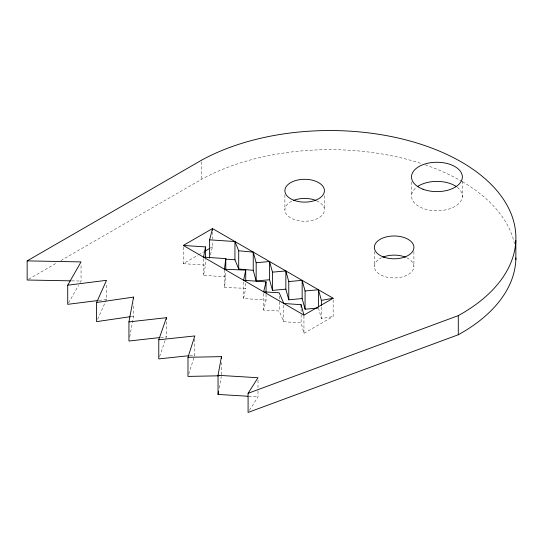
<?xml version="1.0" encoding="UTF-8"?>
<svg xmlns="http://www.w3.org/2000/svg" width="543" height="543" viewBox="0 0 543 543"><rect width="100%" height="100%" fill="white"/><g stroke="black" fill="none" stroke-linecap="round" stroke-linejoin="round"><path stroke-width="0.41" stroke-dasharray="2.71 2.04" d="M245.728 283.365L245.728 288.34L224.476 287.464L225.786 276.828L225.786 271.853M219.223 387.933L221.3 376.577M129.716 336.891L133.585 316.216L133.585 303.741M225.786 276.828L203.523 275.369L205.532 265.133L205.532 259.337M266.05 294.272L266.05 300.069L243.603 298.507L245.728 288.34M333.158 299.906L333.158 316.474L303.944 333.341L301.121 322.922L283.785 321.707L279.217 311.024L263.626 310.067L266.05 300.069M210.446 254.843L212.489 246.807L212.489 241.004M188.747 374.046L194.808 355.074L194.808 336.775M159.601 356.547L166.416 336.83L166.416 320.194M97.611 319.338L106.509 299.451L106.509 283.643M68.554 302.872L78.552 285.408M80.215 282.496L81.05 281.043L81.05 264.407M249.434 410.311L258 396.865L258 391.041M28.616 279.17L57.185 262.676M60.85 260.559L201.501 179.353A186.005 107.392 0 0 1 421.354 163.545M183.269 247.106L183.269 263.674L197.883 255.244M198.609 254.816L203.727 251.864M210.297 248.07L212.489 246.807M318.456 307.983L321.381 318.626L333.158 316.474M131.114 316.576L133.585 316.216M99.084 300.381L106.509 299.451M160.585 337.481L166.416 336.83M189.785 355.611L194.808 355.074M71.785 280.867L81.05 281.043M248.837 396.309L258 396.865M183.269 263.674L205.532 265.133M462.317 181.111L462.317 196.912M413.909 251.558L413.909 266.525M411.546 181.939L411.546 195.249M374.371 251.558L374.371 266.525M324.429 195.697L324.429 209.836M321.381 307.026L321.381 318.626M303.944 315.945L303.944 333.341M301.121 308.838L301.121 313.806M301.121 314.635L301.121 322.922M284.892 194.862L284.892 209.836M283.785 305.139L283.785 321.707M279.217 296.111L279.217 301.08M279.217 301.908L279.217 311.024M263.626 293.498L263.626 310.067M258 380.229L258 390.207M243.603 281.939L243.603 298.507M224.476 270.068L224.476 287.464M221.449 362.459L221.449 374.935M212.489 231.895L212.489 240.176M203.523 258.801L203.523 275.369M201.501 161.889L201.501 179.353M316.691 200.781A19.765 11.41 0 0 1 319.23 217.546A19.765 11.41 0 0 1 290.084 217.546A19.765 11.41 0 0 1 292.629 200.781M425.155 164.821A186.005 107.392 0 0 1 461.781 181.328M462.466 181.722A186.005 107.392 0 0 1 514.499 243.888M406.85 257.789A19.765 11.41 0 0 1 408.519 274.358A19.765 11.41 0 0 1 379.761 274.358A19.765 11.41 0 0 1 381.43 257.789M457.301 187.294A25.426 14.681 0 0 1 453.948 206.992A25.426 14.681 0 0 1 419.671 206.856A25.426 14.681 0 0 1 416.766 187.138"/><path stroke-width="0.81" d="M183.269 245.45L303.944 315.116L333.158 298.25L212.489 228.583L183.269 245.45L205.532 246.909L203.523 257.144L225.786 258.604L224.476 269.24L245.728 270.115L245.728 280.88M248.008 396.254L218.035 394.428L218.035 375.294L221.449 356.636L187.987 357.287L187.987 376.414L218.944 375.81M218.035 394.428L218.632 391.177M159.751 337.576L128.942 341.024L128.942 321.897L133.585 297.082L96.586 302.499L96.586 321.632L130.293 316.698M245.728 270.115L243.603 280.283L266.05 281.844L266.05 292.616M266.05 281.844L263.626 291.842L279.217 292.792L283.785 303.483L301.121 304.698L303.944 315.116M209.632 258.061L209.632 239.836L212.489 228.583L212.489 230.239M187.987 357.287L194.808 335.947L158.78 339.782L158.78 358.909L188.944 355.699M158.78 339.782L166.416 317.703L128.942 321.897M96.586 302.499L106.509 280.317L67.719 285.197L67.719 304.331L98.256 300.489M67.719 285.197L81.05 261.909L27.15 260.884L27.15 280.012L70.943 280.846M515.898 257.939A186.005 107.392 0 0 1 458.292 334.753L248.083 412.436L248.083 393.308L258 377.731L218.035 375.294M27.15 260.884L201.501 160.226A186.005 107.392 0 0 1 464.475 163.796A186.005 107.392 0 0 1 458.292 315.626L458.292 334.753M205.186 251.022L209.571 248.49M248.083 393.308L458.292 315.626M321.381 305.37L321.381 300.401L333.158 298.25M209.632 239.836L234.943 241.54L238.71 250.778L253.242 252.108L256.167 262.744L269.545 261.522L272.471 272.158L272.471 290.383L285.849 289.161L288.774 299.797L302.152 298.569L305.078 309.211L317.621 308.064M272.471 272.158L285.849 270.93L288.774 281.573L288.774 299.797M253.242 252.108L253.242 270.333L256.167 280.969L269.545 279.747L272.471 290.383M288.774 281.573L302.152 280.344L305.078 290.987L305.078 309.211M305.078 290.987L318.456 289.758L321.381 300.401M225.657 259.14L234.943 259.764L238.71 269.002L253.242 270.333M515.85 240.447L515.85 259.581M318.456 289.758L318.456 307.155M302.152 280.344L302.152 298.569M301.121 304.698L301.121 307.182M285.849 270.93L285.849 289.161M269.545 261.522L269.545 279.747M256.167 262.744L256.167 280.969M238.71 250.778L238.71 269.002M234.943 241.54L234.943 259.764M225.786 258.604L225.786 269.369M221.449 356.636L221.449 358.299M205.532 246.909L205.532 257.681M166.416 317.703L166.416 319.365M133.585 297.082L133.585 298.745M293.329 200.489A19.765 11.41 0 0 1 315.992 200.489M382.808 257.178A19.765 11.41 0 0 1 405.472 257.178M417.363 186.704A25.426 14.681 0 0 1 455.903 186.303M384.254 257.28A19.765 11.41 0 0 0 413.909 247.398A19.765 11.41 0 0 0 384.254 237.515A19.765 11.41 0 0 0 384.254 257.28M294.774 200.591A19.765 11.41 0 0 0 324.429 190.708A19.765 11.41 0 0 0 294.774 180.826A19.765 11.41 0 0 0 294.774 200.591M422.99 189.222A25.426 14.681 0 0 0 462.317 177.778A25.426 14.681 0 0 0 425.488 163.837A25.426 14.681 0 0 0 422.99 189.222"/></g></svg>
